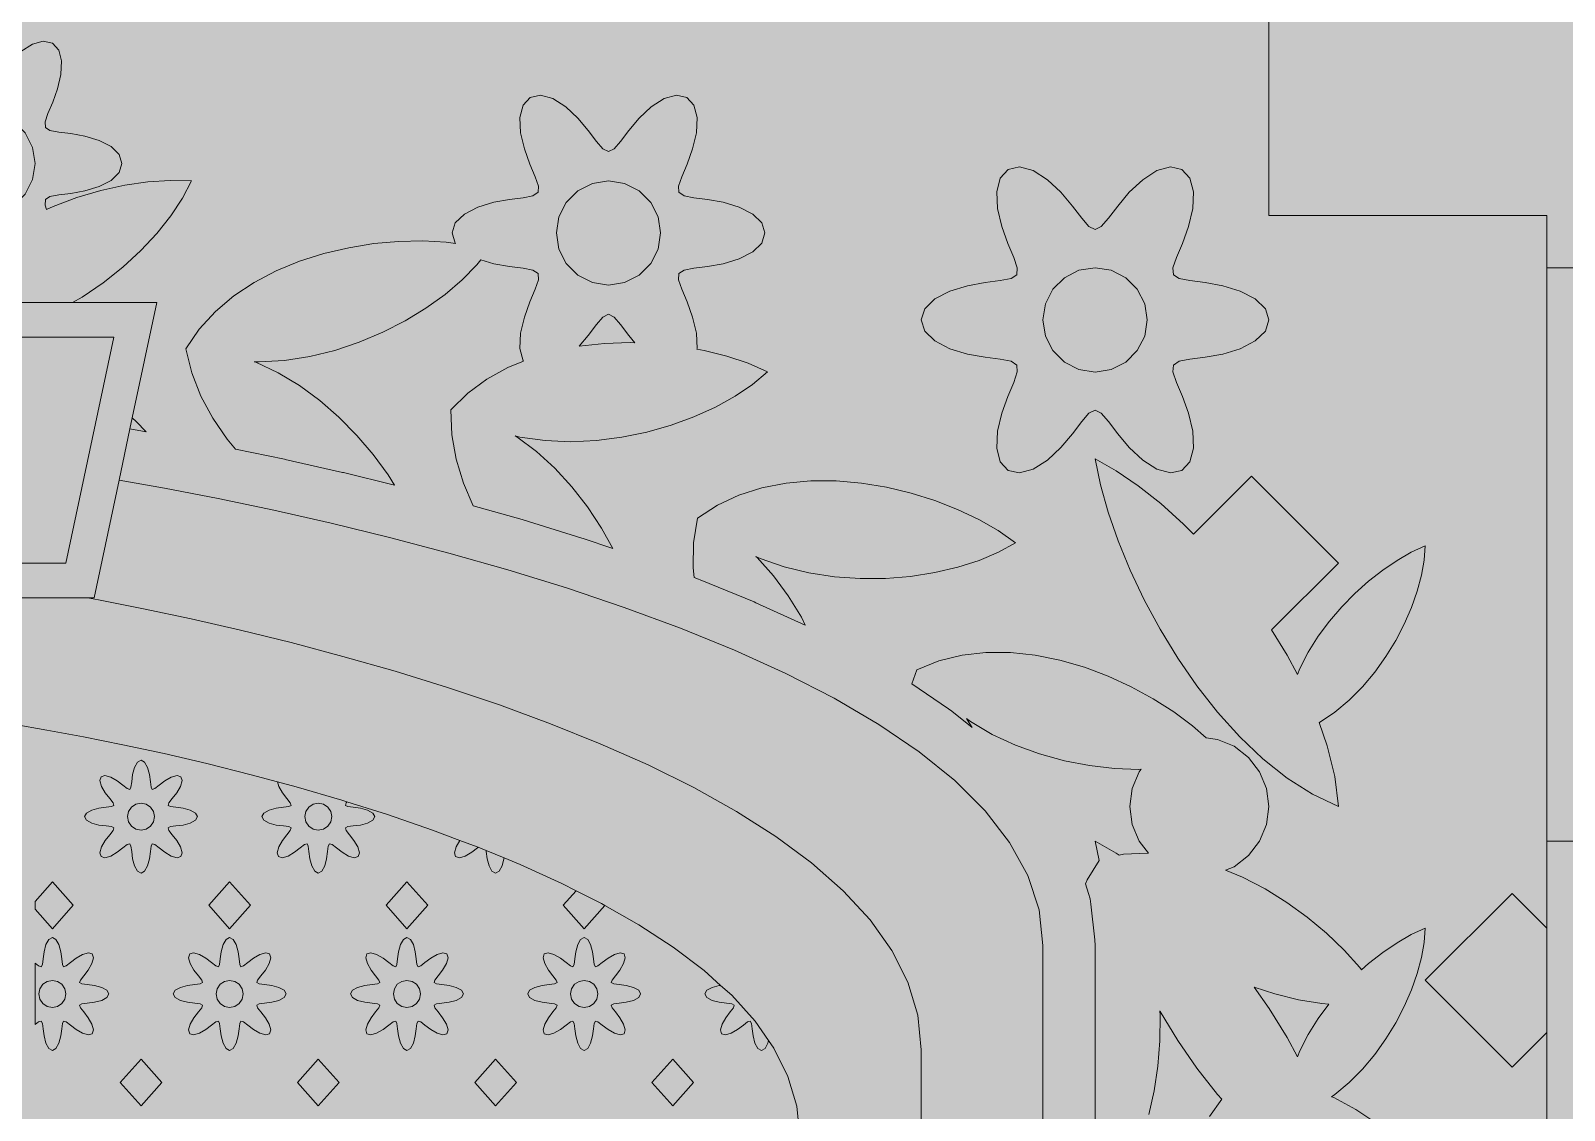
# Model space of a CAD drawing. Header units: millimetres. Extents: x -2000 to 16000, y -1200 to 12411.
# Drawn here: x 12103 to 13450, y 5229 to 6178 of the extents above; entities that cross this region are included whole.
import ezdxf

# ---------------------------------------------------------------- set-up
doc = ezdxf.new("R2010")
doc.units = ezdxf.units.MM
for name, color, linetype, lineweight, true_color in [('00_WHITE_BACKGROUND', 7, 'Continuous', 18, 0xffffff), ('01_STRUCTURE', 7, 'Continuous', 18, 0x000000), ('02_CORNICES', 7, 'Continuous', 18, 0x000000), ('03_FRAMES_DOORS', 7, 'Continuous', 18, 0x000000), ('05_STONE_JOINTS', 7, 'Continuous', 18, 0x000000), ('06_ORNAMENT', 7, 'Continuous', 18, 0x000000)]:
    doc.layers.add(name, color=color, linetype=linetype, lineweight=lineweight, true_color=true_color)

msp = doc.modelspace()

# ---------------------------------------------------------------- linework, layer by layer
at = {"layer": '00_WHITE_BACKGROUND', "lineweight": 18, "true_color": 0xffffff}
msp.add_solid([(-2000, -1200), (16000, -1200), (-2000, 12410.687), (16000, 12410.687)], dxfattribs=at)
at = {"layer": '01_STRUCTURE', "color": 7, "lineweight": 18, "true_color": 0x000000}
for points in [[(13435.1145, 5969.4656), (13435.1145, 6015.2672), (13190.8397, 6015.2672), (13190.8397, 6244.2748), (10931.2977, 6244.2748), (10931.2977, 6015.2672), (10687.0229, 6015.2672), (10687.0229, 5969.4656), (10687.0229, 5816.7939)], [(13435.1145, 5465.6489), (13832.0611, 5465.6489)]]:
    msp.add_lwpolyline(points, dxfattribs=at)
at = {"layer": '02_CORNICES', "color": 7, "lineweight": 18, "true_color": 0x000000}
for points in [[(12192.2901, 5837.6641), (12213.7405, 5938.9313), (12139.8015, 5938.9313)], [(12158.7786, 5679.3893), (12180.7176, 5782.9924), (12190.2137, 5827.8321)]]:
    msp.add_lwpolyline(points, dxfattribs=at)
msp.add_lwpolyline([(11946.0763, 5908.3969), (11988.1069, 5709.9237), (12134.0305, 5709.9237), (12176.0611, 5908.3969)], close=True, dxfattribs=at)
at = {"layer": '03_FRAMES_DOORS', "color": 7, "lineweight": 18, "true_color": 0x000000}
for points in [[(12992.3664, 4473.2824), (12992.3664, 5374.0458), (12988.9466, 5405.4809), (12979.0229, 5435.6794), (12963.0382, 5464.6565), (12941.4962, 5492.3969), (12914.8244, 5518.916), (12883.5267, 5544.229), (12848.0458, 5568.3511), (12808.8702, 5591.2672), (12766.458, 5613.0076), (12721.2824, 5633.5573), (12673.8015, 5652.9313), (12624.5038, 5671.145), (12573.8473, 5688.1985), (12522.3053, 5704.1069), (12470.3359, 5718.8702), (12418.4122, 5732.5038), (12367.0076, 5744.9924), (12316.5954, 5756.3664), (12267.6336, 5766.6412), (12220.5954, 5775.8015), (12180.7176, 5782.9924)], [(11969.0992, 5679.3893), (12153.0382, 5679.3893)], [(12153.0382, 5679.3893), (12158.7786, 5679.3893)], [(12885.4962, 4473.2824), (12885.4962, 5282.4427), (12882.4733, 5312.7634), (12873.6794, 5341.8779), (12859.542, 5369.8168), (12840.458, 5396.5649), (12816.855, 5422.1374), (12789.145, 5446.5496), (12757.7405, 5469.8015), (12723.0534, 5491.9084), (12685.5115, 5512.8702), (12645.5115, 5532.687), (12603.4962, 5551.374), (12559.8473, 5568.9313), (12515.0076, 5585.374), (12469.374, 5600.7176), (12423.3588, 5614.9466), (12377.4046, 5628.0916), (12331.9084, 5640.1374), (12287.2672, 5651.1145), (12243.9237, 5661.0076), (12202.2901, 5669.8473), (12162.7634, 5677.6183), (12153.0382, 5679.3893)], [(12319.9542, 5517.8015), (12296.7939, 5524.0611), (12257.9542, 5533.8168), (12220.229, 5542.6107), (12183.9847, 5550.4733), (12149.5878, 5557.374), (12117.3893, 5563.3435), (12087.771, 5568.3969), (12061.0687, 5572.5191), (12034.3664, 5568.3969), (12004.7481, 5563.3435), (11972.5496, 5557.374), (11938.1527, 5550.4733), (11901.9084, 5542.6107), (11864.1832, 5533.8168), (11825.3435, 5524.0611), (11785.7405, 5513.3435), (11763.0382, 5506.7176), (11745.7405, 5501.6641)], [(12376.3969, 5501.6641), (12336.3969, 5513.3435)], [(12480.1527, 5466.3969), (12456.1527, 5475.3893), (12416.4427, 5489.0229), (12380.9466, 5500.229)], [(12582.3359, 5422.1679), (12569.7557, 5428.5344), (12533.1756, 5445.145), (12518.9008, 5451.0229), (12503.1145, 5457.5115), (12496.2748, 5460.3206), (12495.1908, 5460.7634)], [(12778.626, 5180.9924), (12778.626, 5206.1069), (12776, 5233.0534), (12768.3511, 5258.9466), (12756.0305, 5283.771), (12751.3282, 5290.5038), (12739.4198, 5307.542), (12718.8855, 5330.2901), (12709.1298, 5339.0534), (12694.7634, 5351.9847), (12667.4351, 5372.6565), (12637.2366, 5392.3053), (12607.4962, 5409.2519)]]:
    msp.add_lwpolyline(points, dxfattribs=at)
at = {"layer": '05_STONE_JOINTS', "color": 7, "lineweight": 18, "true_color": 0x000000}
msp.add_lwpolyline([(13435.1145, 5969.4656), (13832.0611, 5969.4656)], dxfattribs=at)
at = {"layer": '06_ORNAMENT', "color": 7, "lineweight": 18, "true_color": 0x000000}
for points in [[(12014.9924, 5938.9313), (12139.8015, 5938.9313), (12148.1527, 5943.7099), (12166.7023, 5956.3053), (12183.9847, 5970.0153), (12199.7863, 5984.5496), (12213.9389, 5999.6489), (12226.1985, 6015.084), (12236.3817, 6030.5496), (12244.2748, 6045.8015), (12225.7099, 6046.1679), (12206.0611, 6044.8702), (12185.6489, 6041.8931), (12164.7634, 6037.313), (12143.7405, 6031.1298), (12122.9008, 6023.374), (12117.0534, 6020.7176), (12115.7252, 6024.5496), (12116.0763, 6029.313), (12120.0305, 6031.9847), (12127.6794, 6033.4809), (12138.3511, 6034.8397), (12150.7328, 6037.0382), (12163.1145, 6040.7786), (12173.6489, 6046.2443), (12180.7176, 6053.2214), (12183.2061, 6061.0687), (12180.7176, 6068.916), (12173.6489, 6075.8931), (12163.1145, 6081.3588), (12150.7328, 6085.0992), (12138.3511, 6087.2977), (12127.6794, 6088.6565), (12120.0305, 6090.1527), (12116.0763, 6092.8244), (12115.7252, 6097.5878), (12118.2748, 6104.9618), (12122.4275, 6114.8702), (12126.7023, 6126.7023), (12129.6641, 6139.2977), (12130.1985, 6151.1603), (12127.6794, 6160.7634), (12122.1374, 6166.8397), (12114.1069, 6168.6107), (12104.5191, 6165.9695), (12094.5191, 6159.5878)], [(13435.1145, 5389.313), (13435.1145, 5465.6489), (13435.1145, 5969.4656)], [(13285.5267, 5217.6183), (13267.1145, 5229.9695), (13247.9237, 5240.4427), (13245.9389, 5241.2672), (13248.7023, 5243.1298), (13261.313, 5253.6947), (13273.0229, 5265.4962), (13283.7863, 5278.3359), (13293.542, 5291.9542), (13302.2137, 5306.1069), (13309.7405, 5320.5802), (13316.0763, 5335.1298), (13321.1603, 5349.5115), (13324.916, 5363.4962), (13327.2977, 5376.8397), (13328.2443, 5389.313), (13315.9542, 5383.5878), (13303.4198, 5376.4275), (13290.8397, 5367.9542), (13278.4122, 5358.2595), (13272.1985, 5352.7176), (13270.626, 5354.7634), (13256.8244, 5370.0916), (13241.4046, 5384.9008), (13224.5802, 5398.9466), (13206.5649, 5411.9847), (13187.5267, 5423.7557), (13167.6794, 5434.0153), (13152.8244, 5440.1985), (13160.3053, 5443.2977), (13172.9466, 5453.0076), (13182.6565, 5465.6489), (13188.7634, 5480.3817), (13190.8397, 5496.1832), (13188.7634, 5511.9847), (13182.6565, 5526.7176), (13172.9466, 5539.3588), (13160.3053, 5549.0687), (13145.5725, 5555.1756), (13135.771, 5556.458), (13123.7405, 5566.9924), (13107.2061, 5579.3282), (13089.1908, 5590.855), (13069.9542, 5601.3435), (13049.7405, 5610.6107), (13028.7634, 5618.4427), (13007.2977, 5624.6412), (12985.5725, 5628.9924), (12963.8321, 5631.3282), (12942.3053, 5631.4046), (12921.2519, 5629.0534), (12900.916, 5624.0458), (12881.5267, 5616.1985), (12877.0534, 5604.0153), (12909.2672, 5582.1221), (12912.3206, 5579.8473), (12930.1221, 5565.4656), (12926.0763, 5572.1527), (12925.1298, 5573.3893), (12928.5954, 5570.8092), (12947.7863, 5559.4962), (12968.1832, 5550.0153), (12989.4504, 5542.3359), (13011.2672, 5536.4122), (13033.2824, 5532.2137), (13055.1908, 5529.6794), (13076.6565, 5528.7786), (13078.5038, 5528.8397), (13076.8855, 5526.7176), (13070.7786, 5511.9847), (13068.7023, 5496.1832), (13070.7786, 5480.3817), (13076.8855, 5465.6489), (13085.0076, 5455.0534), (13084.1527, 5455.1298), (13063.2214, 5454.1985), (13059.3435, 5453.4504), (13056.6565, 5455.2824), (13038.1679, 5465.6489), (13041.6641, 5448.626), (13031.2824, 5431.6489), (13029.7252, 5428.1069), (13032.458, 5419.7863), (13033.7252, 5415.1603), (13034.4885, 5410.4275), (13037.8931, 5378.9924), (13038.1679, 5374.0458), (13038.1679, 5211.7099)], [(12336.3969, 5513.3435), (12319.9542, 5517.8015), (12321.084, 5513.8626), (12324.3664, 5508.229), (12328.229, 5503.1603), (12331.1603, 5499.4046), (12331.8931, 5497.1603), (12329.7863, 5496.0916), (12325.0534, 5495.4962), (12318.7328, 5494.6412), (12312.4275, 5492.9771), (12307.8015, 5490.4275), (12306.1069, 5487.2824), (12307.8015, 5484.1374), (12312.4275, 5481.5878), (12318.7328, 5479.9237), (12325.0534, 5479.0534), (12329.7863, 5478.4733), (12331.8931, 5477.4046), (12331.1603, 5475.1603), (12328.229, 5471.4046), (12324.3664, 5466.3359), (12321.084, 5460.7023), (12319.6183, 5455.6183), (12320.6412, 5452.1985), (12324.0611, 5451.1756), (12329.145, 5452.6412), (12334.7786, 5455.9237), (12339.8473, 5459.771), (12343.6031, 5462.7023), (12345.8473, 5463.4351), (12346.916, 5461.3435), (12347.5115, 5456.6107), (12348.3664, 5450.2901), (12350.0305, 5443.9847), (12352.5802, 5439.3588), (12355.7252, 5437.6641), (12358.8702, 5439.3588), (12361.4198, 5443.9847), (12363.084, 5450.2901), (12363.9389, 5456.6107), (12364.5344, 5461.3435), (12365.6031, 5463.4351), (12367.8473, 5462.7023), (12371.6031, 5459.771), (12376.6718, 5455.9237), (12382.3053, 5452.6412), (12387.3893, 5451.1756), (12390.8092, 5452.1985), (12391.8321, 5455.6183), (12390.3664, 5460.7023), (12387.084, 5466.3359), (12383.2214, 5471.4046), (12380.2901, 5475.1603), (12379.5573, 5477.4046), (12381.6641, 5478.4733), (12386.3969, 5479.0534), (12392.7176, 5479.9237), (12399.0229, 5481.5878), (12403.6489, 5484.1374), (12405.3435, 5487.2824), (12403.6489, 5490.4275), (12399.0229, 5492.9771), (12392.7176, 5494.6412), (12386.3969, 5495.4962), (12381.6641, 5496.0916), (12379.5573, 5497.1603), (12380.2901, 5499.4046), (12380.9466, 5500.229), (12376.3969, 5501.6641)], [(12495.1908, 5460.7634), (12480.1527, 5466.3969), (12480.0916, 5466.3359), (12476.8092, 5460.7023), (12475.3435, 5455.6183), (12476.3664, 5452.1985), (12479.7863, 5451.1756), (12484.8702, 5452.6412), (12490.5038, 5455.9237), (12495.5725, 5459.771), (12496.2748, 5460.3206)], [(12503.1145, 5457.5115), (12503.2366, 5456.6107), (12504.0916, 5450.2901), (12505.7557, 5443.9847), (12508.3053, 5439.3588), (12511.4504, 5437.6641), (12514.5954, 5439.3588), (12517.145, 5443.9847), (12518.8092, 5450.2901), (12518.9008, 5451.0229)], [(13435.1145, 5389.313), (13404.5802, 5419.8473), (13328.2443, 5343.5115), (13404.5802, 5267.1756), (13435.1145, 5297.7099)], [(13435.1145, 5297.7099), (13435.1145, 5389.313)], [(12709.1298, 5339.0534), (12708.0458, 5338.916), (12701.7405, 5337.2519), (12697.1145, 5334.7023), (12695.4198, 5331.5573), (12697.1145, 5328.4122), (12701.7405, 5325.8626), (12708.0458, 5324.1985), (12714.3664, 5323.3282), (12719.0992, 5322.7481), (12721.2061, 5321.6794), (12720.4733, 5319.4351), (12717.542, 5315.6794), (12713.6794, 5310.6107), (12710.3969, 5304.9771), (12708.9313, 5299.8931), (12709.9542, 5296.4733), (12713.374, 5295.4504), (12718.458, 5296.916), (12724.0916, 5300.1985), (12729.1603, 5304.0458), (12732.916, 5306.9771), (12735.1603, 5307.7099), (12736.229, 5305.6183), (12736.8244, 5300.8855), (12737.6794, 5294.5649), (12739.3435, 5288.2595), (12741.8931, 5283.6336), (12745.0382, 5281.9389), (12748.1832, 5283.6336), (12750.7328, 5288.2595), (12751.3282, 5290.5038)], [(13085.3435, 5225.6336), (13090, 5246.5038), (13093.2672, 5268.1679), (13095.0382, 5290.3359), (13095.2214, 5312.7176), (13094.9466, 5316.5954), (13095.2519, 5316.0305), (13110.7481, 5290.687), (13127.6489, 5266.229), (13145.8321, 5243.084), (13149.374, 5239.1603), (13138.7634, 5223.9847)], [(13435.1145, 4442.7481), (13435.1145, 5297.7099)]]:
    msp.add_lwpolyline(points, dxfattribs=at)
for points in [[(12239.4504, 5898.3053), (12244.5802, 5877.084), (12252.5191, 5856.7023), (12262.9618, 5837.2824), (12275.5878, 5818.9313), (12282.9008, 5810.229), (12325.9847, 5801.2061), (12326.6718, 5801.0534), (12377.0992, 5789.6794), (12377.8321, 5789.4962), (12422.8092, 5778.5649), (12417.0076, 5787.6794), (12404, 5805.313), (12389.5725, 5822.2443), (12373.8779, 5838.1832), (12357.0229, 5852.8702), (12339.1756, 5866), (12320.4427, 5877.2824), (12300.9618, 5886.4427), (12299.4809, 5886.9313), (12303.8015, 5886.7023), (12326.0458, 5887.9695), (12348.2748, 5891.4198), (12370.229, 5896.855), (12391.6489, 5904.0458), (12412.2901, 5912.7786), (12431.9237, 5922.8397), (12450.2595, 5934.0153), (12467.084, 5946.0763), (12482.1069, 5958.8092), (12495.1145, 5972), (12498.5954, 5976.3511), (12509.8168, 5972.9771), (12523.7557, 5970.4885), (12535.7557, 5968.9618), (12544.3511, 5967.2824), (12548.8092, 5964.2748), (12549.1908, 5958.916), (12546.3359, 5950.626), (12541.6641, 5939.4656), (12536.8397, 5926.1527), (12533.5115, 5912), (12532.916, 5898.6565), (12535.7405, 5887.8321), (12536.0458, 5887.5115), (12522.3817, 5881.9084), (12503.8321, 5871.6794), (12486.9618, 5859.2672), (12472.0458, 5844.6107), (12472.9313, 5822.7786), (12476.7481, 5801.2519), (12483.1908, 5780.1679), (12491.6947, 5760.4122), (12534.8092, 5748.1679), (12535.8015, 5747.8779), (12587.3435, 5731.9695), (12588.458, 5731.6031), (12614.4122, 5722.8702), (12604.458, 5740.7023), (12592.1679, 5759.4198), (12578.5038, 5777.0992), (12563.542, 5793.4504), (12547.374, 5808.1832), (12530.0611, 5820.9618), (12528.7176, 5821.7405), (12532.9008, 5820.6718), (12554.9618, 5817.5725), (12577.4351, 5816.6107), (12600.0153, 5817.6641), (12622.4427, 5820.5344), (12644.3969, 5825.084), (12665.6031, 5831.1298), (12685.771, 5838.5038), (12704.626, 5847.0534), (12721.8473, 5856.6107), (12737.1756, 5866.9924), (12750.3053, 5878.0763), (12733.2977, 5885.5115), (12714.6565, 5891.8321), (12694.6565, 5896.9008), (12688.2901, 5898.0305), (12688.458, 5898.6565), (12687.8626, 5912), (12684.5344, 5926.1527), (12679.7099, 5939.4656), (12675.0382, 5950.626), (12672.1832, 5958.916), (12672.5649, 5964.2748), (12677.0229, 5967.2824), (12685.6183, 5968.9618), (12697.6183, 5970.4885), (12711.5573, 5972.9771), (12725.4809, 5977.1603), (12737.3435, 5983.3282), (12745.2977, 5991.1756), (12748.0916, 6000), (12745.2977, 6008.8244), (12737.3435, 6016.6718), (12725.4809, 6022.8397), (12711.5573, 6027.0229), (12697.6183, 6029.5115), (12685.6183, 6031.0382), (12677.0229, 6032.7176), (12672.5649, 6035.7252), (12672.1832, 6041.084), (12675.0382, 6049.374), (12679.7099, 6060.5344), (12684.5344, 6073.8473), (12687.8626, 6088), (12688.458, 6101.3435), (12685.6336, 6112.1679), (12679.3893, 6118.9924), (12670.3511, 6120.9771), (12659.5725, 6118.0153), (12648.3053, 6110.8397), (12637.7099, 6100.8702), (12628.5954, 6090.0458), (12621.2672, 6080.4122), (12615.5267, 6073.8015), (12610.687, 6071.4504), (12605.8473, 6073.8015), (12600.1069, 6080.4122), (12592.7786, 6090.0458), (12583.6641, 6100.8702), (12573.0687, 6110.8397), (12561.8015, 6118.0153), (12551.0229, 6120.9771), (12541.9847, 6118.9924), (12535.7405, 6112.1679), (12532.916, 6101.3435), (12533.5115, 6088), (12536.8397, 6073.8473), (12541.6641, 6060.5344), (12546.3359, 6049.374), (12549.1908, 6041.084), (12548.8092, 6035.7252), (12544.3511, 6032.7176), (12535.7557, 6031.0382), (12523.7557, 6029.5115), (12509.8168, 6027.0229), (12495.8931, 6022.8397), (12484.0305, 6016.6718), (12476.0763, 6008.8244), (12473.2824, 6000), (12476.0763, 5991.1756), (12476.3817, 5990.8855), (12468.1832, 5991.9542), (12447.5725, 5993.0229), (12426.1985, 5992.6107), (12404.3817, 5990.6412), (12382.4275, 5987.0992), (12360.6412, 5981.9695), (12339.3435, 5975.1908), (12318.855, 5966.7481), (12299.4809, 5956.5954), (12281.542, 5944.7176), (12265.3435, 5931.0687), (12251.2061, 5915.6031)], [(12015.2672, 6061.0687), (12017.5115, 6046.916), (12024.0153, 6034.1527), (12034.1527, 6024.0153), (12046.916, 6017.5115), (12061.0687, 6015.2672), (12075.2214, 6017.5115), (12087.9847, 6024.0153), (12098.1221, 6034.1527), (12104.626, 6046.916), (12106.8702, 6061.0687), (12104.626, 6075.2214), (12098.1221, 6087.9847), (12087.9847, 6098.1221), (12075.2214, 6104.626), (12061.0687, 6106.8702), (12046.916, 6104.626), (12034.1527, 6098.1221), (12024.0153, 6087.9847), (12017.5115, 6075.2214)], [(12885.4962, 5923.6641), (12888.6107, 5913.8626), (12897.4351, 5905.1298), (12910.6107, 5898.2901), (12926.0916, 5893.6336), (12941.5725, 5890.8702), (12954.9008, 5889.1756), (12964.458, 5887.313), (12969.4198, 5883.9695), (12969.8321, 5878.0153), (12966.6718, 5868.8092), (12961.4809, 5856.4122), (12956.1221, 5841.6183), (12952.4122, 5825.8779), (12951.7557, 5811.0534), (12954.9008, 5799.0382), (12961.8321, 5791.4504), (12971.8779, 5789.2366), (12983.8473, 5792.5344), (12996.3664, 5800.5191), (13008.1374, 5811.5878), (13018.2595, 5823.6183), (13026.4122, 5834.3206), (13032.7939, 5841.6641), (13038.1679, 5844.2748), (13043.542, 5841.6641), (13049.9237, 5834.3206), (13058.0763, 5823.6183), (13068.1985, 5811.5878), (13079.9695, 5800.5191), (13092.4885, 5792.5344), (13104.458, 5789.2366), (13114.5038, 5791.4504), (13121.4351, 5799.0382), (13124.5802, 5811.0534), (13123.9237, 5825.8779), (13120.2137, 5841.6183), (13114.855, 5856.4122), (13109.6641, 5868.8092), (13106.5038, 5878.0153), (13106.916, 5883.9695), (13111.8779, 5887.313), (13121.4351, 5889.1756), (13134.7634, 5890.8702), (13150.2443, 5893.6336), (13165.7252, 5898.2901), (13178.9008, 5905.1298), (13187.7252, 5913.8626), (13190.8397, 5923.6641), (13187.7252, 5933.4656), (13178.9008, 5942.1985), (13165.7252, 5949.0382), (13150.2443, 5953.6947), (13134.7634, 5956.458), (13121.4351, 5958.1527), (13111.8779, 5960.0153), (13106.916, 5963.3588), (13106.5038, 5969.313), (13109.6641, 5978.5191), (13114.855, 5990.916), (13120.2137, 6005.7099), (13123.9237, 6021.4351), (13124.5802, 6036.2748), (13121.4351, 6048.2901), (13114.5038, 6055.8779), (13104.458, 6058.0916), (13092.4885, 6054.7939), (13079.9695, 6046.8092), (13068.1985, 6035.7405), (13058.0763, 6023.7099), (13049.9237, 6013.0076), (13043.542, 6005.6641), (13038.1679, 6003.0534), (13032.7939, 6005.6641), (13026.4122, 6013.0076), (13018.2595, 6023.7099), (13008.1374, 6035.7405), (12996.3664, 6046.8092), (12983.8473, 6054.7939), (12971.8779, 6058.0916), (12961.8321, 6055.8779), (12954.9008, 6048.2901), (12951.7557, 6036.2748), (12952.4122, 6021.4351), (12956.1221, 6005.7099), (12961.4809, 5990.916), (12966.6718, 5978.5191), (12969.8321, 5969.313), (12969.4198, 5963.3588), (12964.458, 5960.0153), (12954.9008, 5958.1527), (12941.5725, 5956.458), (12926.0916, 5953.6947), (12910.6107, 5949.0382), (12897.4351, 5942.1985), (12888.6107, 5933.4656)], [(12564.8855, 6000), (12567.1298, 5985.8473), (12573.6336, 5973.084), (12583.771, 5962.9466), (12596.5344, 5956.4427), (12610.687, 5954.1985), (12624.8397, 5956.4427), (12637.6031, 5962.9466), (12647.7405, 5973.084), (12654.2443, 5985.8473), (12656.4885, 6000), (12654.2443, 6014.1527), (12647.7405, 6026.916), (12637.6031, 6037.0534), (12624.8397, 6043.5573), (12610.687, 6045.8015), (12596.5344, 6043.5573), (12583.771, 6037.0534), (12573.6336, 6026.916), (12567.1298, 6014.1527)], [(12992.3664, 5923.6641), (12994.6107, 5909.5115), (13001.1145, 5896.7481), (13011.2519, 5886.6107), (13024.0153, 5880.1069), (13038.1679, 5877.8626), (13052.3206, 5880.1069), (13065.084, 5886.6107), (13075.2214, 5896.7481), (13081.7252, 5909.5115), (13083.9695, 5923.6641), (13081.7252, 5937.8168), (13075.2214, 5950.5802), (13065.084, 5960.7176), (13052.3206, 5967.2214), (13038.1679, 5969.4656), (13024.0153, 5967.2214), (13011.2519, 5960.7176), (13001.1145, 5950.5802), (12994.6107, 5937.8168)], [(12584.7939, 5900.4885), (12592.7786, 5909.9542), (12600.1069, 5919.5878), (12605.8473, 5926.1985), (12610.687, 5928.5496), (12615.5267, 5926.1985), (12621.2672, 5919.5878), (12628.5954, 5909.9542), (12633.9084, 5903.6489), (12629.5878, 5903.8015), (12607.2214, 5903.0229), (12585.0229, 5900.5191)], [(12190.2137, 5827.8321), (12204.6107, 5825.2214), (12195.7405, 5834.5344), (12192.2901, 5837.6641)], [(13038.1679, 5801.5267), (13042.8244, 5778.8244), (13049.5878, 5754.7023), (13058.3206, 5729.5725), (13068.916, 5703.8015), (13081.2672, 5677.7863), (13095.2519, 5651.9084), (13110.7481, 5626.5649), (13127.6489, 5602.1069), (13145.8321, 5578.9618), (13165.1756, 5557.4962), (13185.5725, 5538.1069), (13206.9008, 5521.1603), (13229.0534, 5507.0534), (13251.9084, 5496.1832), (13248.626, 5522.6412), (13242.1679, 5549.4198), (13235.0687, 5569.8473), (13235.2519, 5569.9542), (13248.7023, 5579.0076), (13261.313, 5589.5725), (13273.0229, 5601.374), (13283.7863, 5614.2137), (13293.542, 5627.8321), (13302.2137, 5641.9847), (13309.7405, 5656.458), (13316.0763, 5671.0076), (13321.1603, 5685.3893), (13324.916, 5699.374), (13327.2977, 5712.7176), (13328.2443, 5725.1908), (13315.9542, 5719.4656), (13303.4198, 5712.3053), (13290.8397, 5703.8321), (13278.4122, 5694.1374), (13266.3359, 5683.3588), (13254.8092, 5671.6183), (13244.0153, 5659.0229), (13234.1832, 5645.7099), (13225.4809, 5631.7863), (13218.1374, 5617.374), (13216.0763, 5612.1374), (13206.9618, 5629.145), (13193.2214, 5651.2366), (13251.9084, 5709.9237), (13175.5725, 5786.2595), (13124.7023, 5735.3893), (13115.9084, 5744.2595), (13095.8626, 5762.2595), (13076.0153, 5777.9847), (13056.6565, 5791.1603)], [(12684.9924, 5705.9084), (12685.8626, 5697.2977), (12689.6794, 5695.8931), (12691.1145, 5695.3282), (12738.5802, 5675.9542), (12740.2443, 5675.2366), (12783.4656, 5655.5725), (12780.0916, 5662.3664), (12768.6107, 5681.3282), (12755.6336, 5698.9313), (12741.145, 5714.8397), (12739.9695, 5715.8779), (12743.8626, 5714), (12764.9008, 5706.6565), (12786.7481, 5701.3435), (12809.1145, 5697.9542), (12831.6489, 5696.4122), (12854.0763, 5696.5802), (12876.0611, 5698.3664), (12897.2824, 5701.6641), (12917.4351, 5706.3817), (12936.1985, 5712.3817), (12953.2519, 5719.5878), (12968.2901, 5727.8931), (12953.0687, 5738.5038), (12936, 5748.3359), (12917.374, 5757.2214), (12897.4656, 5765.0076), (12876.5649, 5771.542), (12854.916, 5776.6718), (12832.8244, 5780.2595), (12810.5649, 5782.1527), (12788.3969, 5782.1985), (12766.626, 5780.229), (12745.4962, 5776.1221), (12725.313, 5769.6947), (12706.3359, 5760.8244), (12688.855, 5749.3435), (12685.4656, 5727.771)], [(12150.3817, 5487.2824), (12152.0763, 5484.1374), (12156.7023, 5481.5878), (12163.0076, 5479.9237), (12169.3282, 5479.0534), (12174.0611, 5478.4733), (12176.1679, 5477.4046), (12175.4351, 5475.1603), (12172.5038, 5471.4046), (12168.6412, 5466.3359), (12165.3588, 5460.7023), (12163.8931, 5455.6183), (12164.916, 5452.1985), (12168.3359, 5451.1756), (12173.4198, 5452.6412), (12179.0534, 5455.9237), (12184.1221, 5459.771), (12187.8779, 5462.7023), (12190.1221, 5463.4351), (12191.1908, 5461.3435), (12191.7863, 5456.6107), (12192.6412, 5450.2901), (12194.3053, 5443.9847), (12196.855, 5439.3588), (12200, 5437.6641), (12203.145, 5439.3588), (12205.6947, 5443.9847), (12207.3588, 5450.2901), (12208.2137, 5456.6107), (12208.8092, 5461.3435), (12209.8779, 5463.4351), (12212.1221, 5462.7023), (12215.8779, 5459.771), (12220.9466, 5455.9237), (12226.5802, 5452.6412), (12231.6641, 5451.1756), (12235.084, 5452.1985), (12236.1069, 5455.6183), (12234.6412, 5460.7023), (12231.3588, 5466.3359), (12227.4962, 5471.4046), (12224.5649, 5475.1603), (12223.8321, 5477.4046), (12225.9389, 5478.4733), (12230.6718, 5479.0534), (12236.9924, 5479.9237), (12243.2977, 5481.5878), (12247.9237, 5484.1374), (12249.6183, 5487.2824), (12247.9237, 5490.4275), (12243.2977, 5492.9771), (12236.9924, 5494.6412), (12230.6718, 5495.4962), (12225.9389, 5496.0916), (12223.8321, 5497.1603), (12224.5649, 5499.4046), (12227.4962, 5503.1603), (12231.3588, 5508.229), (12234.6412, 5513.8626), (12236.1069, 5518.9466), (12235.084, 5522.3664), (12231.6641, 5523.3893), (12226.5802, 5521.9237), (12220.9466, 5518.6412), (12215.8779, 5514.7786), (12212.1221, 5511.8473), (12209.8779, 5511.1145), (12208.8092, 5513.2214), (12208.2137, 5517.9542), (12207.3588, 5524.2595), (12205.6947, 5530.5649), (12203.145, 5535.2061), (12200, 5536.9008), (12196.855, 5535.2061), (12194.3053, 5530.5649), (12192.6412, 5524.2595), (12191.7863, 5517.9542), (12191.1908, 5513.2214), (12190.1221, 5511.1145), (12187.8779, 5511.8473), (12184.1221, 5514.7786), (12179.0534, 5518.6412), (12173.4198, 5521.9237), (12168.3359, 5523.3893), (12164.916, 5522.3664), (12163.8931, 5518.9466), (12165.3588, 5513.8626), (12168.6412, 5508.229), (12172.5038, 5503.1603), (12175.4351, 5499.4046), (12176.1679, 5497.1603), (12174.0611, 5496.0916), (12169.3282, 5495.4962), (12163.0076, 5494.6412), (12156.7023, 5492.9771), (12152.0763, 5490.4275)], [(12188.0916, 5487.2824), (12188.9924, 5482.7176), (12191.5725, 5478.855), (12195.4504, 5476.2748), (12200, 5475.374), (12204.5496, 5476.2748), (12208.4275, 5478.855), (12211.0076, 5482.7176), (12211.9084, 5487.2824), (12211.0076, 5491.8321), (12208.4275, 5495.6947), (12204.5496, 5498.2748), (12200, 5499.1908), (12195.4504, 5498.2748), (12191.5725, 5495.6947), (12188.9924, 5491.8321)], [(12343.8168, 5487.2824), (12344.7176, 5482.7176), (12347.2977, 5478.855), (12351.1756, 5476.2748), (12355.7252, 5475.374), (12360.2748, 5476.2748), (12364.1527, 5478.855), (12366.7328, 5482.7176), (12367.6336, 5487.2824), (12366.7328, 5491.8321), (12364.1527, 5495.6947), (12360.2748, 5498.2748), (12355.7252, 5499.1908), (12351.1756, 5498.2748), (12347.2977, 5495.6947), (12344.7176, 5491.8321)], [(12106.8702, 5412.855), (12106.8702, 5405.9847), (12122.1374, 5388.8092), (12140.458, 5409.4198), (12122.1374, 5430.0305)], [(12259.542, 5409.4198), (12277.8626, 5388.8092), (12296.1832, 5409.4198), (12277.8626, 5430.0305)], [(12415.2672, 5409.4198), (12433.5878, 5388.8092), (12451.9084, 5409.4198), (12433.5878, 5430.0305)], [(12570.9924, 5409.4198), (12589.313, 5388.8092), (12607.4962, 5409.2519), (12604.5649, 5410.9313), (12582.3359, 5422.1679)], [(12106.8702, 5358.5802), (12106.8702, 5304.5344), (12110.0153, 5306.9771), (12112.2595, 5307.7099), (12113.3282, 5305.6183), (12113.9237, 5300.8855), (12114.7786, 5294.5649), (12116.4427, 5288.2595), (12118.9924, 5283.6336), (12122.1374, 5281.9389), (12125.2824, 5283.6336), (12127.8321, 5288.2595), (12129.4962, 5294.5649), (12130.3511, 5300.8855), (12130.9466, 5305.6183), (12132.0153, 5307.7099), (12134.2595, 5306.9771), (12138.0153, 5304.0458), (12143.084, 5300.1985), (12148.7176, 5296.916), (12153.8015, 5295.4504), (12157.2214, 5296.4733), (12158.2443, 5299.8931), (12156.7786, 5304.9771), (12153.4962, 5310.6107), (12149.6336, 5315.6794), (12146.7023, 5319.4351), (12145.9695, 5321.6794), (12148.0763, 5322.7481), (12152.8092, 5323.3282), (12159.1298, 5324.1985), (12165.4351, 5325.8626), (12170.0611, 5328.4122), (12171.7557, 5331.5573), (12170.0611, 5334.7023), (12165.4351, 5337.2519), (12159.1298, 5338.916), (12152.8092, 5339.771), (12148.0763, 5340.3664), (12145.9695, 5341.4351), (12146.7023, 5343.6794), (12149.6336, 5347.4351), (12153.4962, 5352.5038), (12156.7786, 5358.1374), (12158.2443, 5363.2214), (12157.2214, 5366.6412), (12153.8015, 5367.6641), (12148.7176, 5366.1985), (12143.084, 5362.916), (12138.0153, 5359.0534), (12134.2595, 5356.1221), (12132.0153, 5355.3893), (12130.9466, 5357.4962), (12130.3511, 5362.229), (12129.4962, 5368.5344), (12127.8321, 5374.8397), (12125.2824, 5379.4809), (12122.1374, 5381.1756), (12118.9924, 5379.4809), (12116.4427, 5374.8397), (12114.7786, 5368.5344), (12113.9237, 5362.229), (12113.3282, 5357.4962), (12112.2595, 5355.3893), (12110.0153, 5356.1221)], [(12228.2443, 5331.5573), (12229.9389, 5328.4122), (12234.5649, 5325.8626), (12240.8702, 5324.1985), (12247.1908, 5323.3282), (12251.9237, 5322.7481), (12254.0305, 5321.6794), (12253.2977, 5319.4351), (12250.3664, 5315.6794), (12246.5038, 5310.6107), (12243.2214, 5304.9771), (12241.7557, 5299.8931), (12242.7786, 5296.4733), (12246.1985, 5295.4504), (12251.2824, 5296.916), (12256.916, 5300.1985), (12261.9847, 5304.0458), (12265.7405, 5306.9771), (12267.9847, 5307.7099), (12269.0534, 5305.6183), (12269.6489, 5300.8855), (12270.5038, 5294.5649), (12272.1679, 5288.2595), (12274.7176, 5283.6336), (12277.8626, 5281.9389), (12281.0076, 5283.6336), (12283.5573, 5288.2595), (12285.2214, 5294.5649), (12286.0763, 5300.8855), (12286.6718, 5305.6183), (12287.7405, 5307.7099), (12289.9847, 5306.9771), (12293.7405, 5304.0458), (12298.8092, 5300.1985), (12304.4427, 5296.916), (12309.5267, 5295.4504), (12312.9466, 5296.4733), (12313.9695, 5299.8931), (12312.5038, 5304.9771), (12309.2214, 5310.6107), (12305.3588, 5315.6794), (12302.4275, 5319.4351), (12301.6947, 5321.6794), (12303.8015, 5322.7481), (12308.5344, 5323.3282), (12314.855, 5324.1985), (12321.1603, 5325.8626), (12325.7863, 5328.4122), (12327.4809, 5331.5573), (12325.7863, 5334.7023), (12321.1603, 5337.2519), (12314.855, 5338.916), (12308.5344, 5339.771), (12303.8015, 5340.3664), (12301.6947, 5341.4351), (12302.4275, 5343.6794), (12305.3588, 5347.4351), (12309.2214, 5352.5038), (12312.5038, 5358.1374), (12313.9695, 5363.2214), (12312.9466, 5366.6412), (12309.5267, 5367.6641), (12304.4427, 5366.1985), (12298.8092, 5362.916), (12293.7405, 5359.0534), (12289.9847, 5356.1221), (12287.7405, 5355.3893), (12286.6718, 5357.4962), (12286.0763, 5362.229), (12285.2214, 5368.5344), (12283.5573, 5374.8397), (12281.0076, 5379.4809), (12277.8626, 5381.1756), (12274.7176, 5379.4809), (12272.1679, 5374.8397), (12270.5038, 5368.5344), (12269.6489, 5362.229), (12269.0534, 5357.4962), (12267.9847, 5355.3893), (12265.7405, 5356.1221), (12261.9847, 5359.0534), (12256.916, 5362.916), (12251.2824, 5366.1985), (12246.1985, 5367.6641), (12242.7786, 5366.6412), (12241.7557, 5363.2214), (12243.2214, 5358.1374), (12246.5038, 5352.5038), (12250.3664, 5347.4351), (12253.2977, 5343.6794), (12254.0305, 5341.4351), (12251.9237, 5340.3664), (12247.1908, 5339.771), (12240.8702, 5338.916), (12234.5649, 5337.2519), (12229.9389, 5334.7023)], [(12383.9695, 5331.5573), (12385.6641, 5328.4122), (12390.2901, 5325.8626), (12396.5954, 5324.1985), (12402.916, 5323.3282), (12407.6489, 5322.7481), (12409.7557, 5321.6794), (12409.0229, 5319.4351), (12406.0916, 5315.6794), (12402.229, 5310.6107), (12398.9466, 5304.9771), (12397.4809, 5299.8931), (12398.5038, 5296.4733), (12401.9237, 5295.4504), (12407.0076, 5296.916), (12412.6412, 5300.1985), (12417.7099, 5304.0458), (12421.4656, 5306.9771), (12423.7099, 5307.7099), (12424.7786, 5305.6183), (12425.374, 5300.8855), (12426.229, 5294.5649), (12427.8931, 5288.2595), (12430.4427, 5283.6336), (12433.5878, 5281.9389), (12436.7328, 5283.6336), (12439.2824, 5288.2595), (12440.9466, 5294.5649), (12441.8015, 5300.8855), (12442.3969, 5305.6183), (12443.4656, 5307.7099), (12445.7099, 5306.9771), (12449.4656, 5304.0458), (12454.5344, 5300.1985), (12460.1679, 5296.916), (12465.2519, 5295.4504), (12468.6718, 5296.4733), (12469.6947, 5299.8931), (12468.229, 5304.9771), (12464.9466, 5310.6107), (12461.084, 5315.6794), (12458.1527, 5319.4351), (12457.4198, 5321.6794), (12459.5267, 5322.7481), (12464.2595, 5323.3282), (12470.5802, 5324.1985), (12476.8855, 5325.8626), (12481.5115, 5328.4122), (12483.2061, 5331.5573), (12481.5115, 5334.7023), (12476.8855, 5337.2519), (12470.5802, 5338.916), (12464.2595, 5339.771), (12459.5267, 5340.3664), (12457.4198, 5341.4351), (12458.1527, 5343.6794), (12461.084, 5347.4351), (12464.9466, 5352.5038), (12468.229, 5358.1374), (12469.6947, 5363.2214), (12468.6718, 5366.6412), (12465.2519, 5367.6641), (12460.1679, 5366.1985), (12454.5344, 5362.916), (12449.4656, 5359.0534), (12445.7099, 5356.1221), (12443.4656, 5355.3893), (12442.3969, 5357.4962), (12441.8015, 5362.229), (12440.9466, 5368.5344), (12439.2824, 5374.8397), (12436.7328, 5379.4809), (12433.5878, 5381.1756), (12430.4427, 5379.4809), (12427.8931, 5374.8397), (12426.229, 5368.5344), (12425.374, 5362.229), (12424.7786, 5357.4962), (12423.7099, 5355.3893), (12421.4656, 5356.1221), (12417.7099, 5359.0534), (12412.6412, 5362.916), (12407.0076, 5366.1985), (12401.9237, 5367.6641), (12398.5038, 5366.6412), (12397.4809, 5363.2214), (12398.9466, 5358.1374), (12402.229, 5352.5038), (12406.0916, 5347.4351), (12409.0229, 5343.6794), (12409.7557, 5341.4351), (12407.6489, 5340.3664), (12402.916, 5339.771), (12396.5954, 5338.916), (12390.2901, 5337.2519), (12385.6641, 5334.7023)], [(12539.6947, 5331.5573), (12541.3893, 5328.4122), (12546.0153, 5325.8626), (12552.3206, 5324.1985), (12558.6412, 5323.3282), (12563.374, 5322.7481), (12565.4809, 5321.6794), (12564.7481, 5319.4351), (12561.8168, 5315.6794), (12557.9542, 5310.6107), (12554.6718, 5304.9771), (12553.2061, 5299.8931), (12554.229, 5296.4733), (12557.6489, 5295.4504), (12562.7328, 5296.916), (12568.3664, 5300.1985), (12573.4351, 5304.0458), (12577.1908, 5306.9771), (12579.4351, 5307.7099), (12580.5038, 5305.6183), (12581.0992, 5300.8855), (12581.9542, 5294.5649), (12583.6183, 5288.2595), (12586.1679, 5283.6336), (12589.313, 5281.9389), (12592.458, 5283.6336), (12595.0076, 5288.2595), (12596.6718, 5294.5649), (12597.5267, 5300.8855), (12598.1221, 5305.6183), (12599.1908, 5307.7099), (12601.4351, 5306.9771), (12605.1908, 5304.0458), (12610.2595, 5300.1985), (12615.8931, 5296.916), (12620.9771, 5295.4504), (12624.3969, 5296.4733), (12625.4198, 5299.8931), (12623.9542, 5304.9771), (12620.6718, 5310.6107), (12616.8092, 5315.6794), (12613.8779, 5319.4351), (12613.145, 5321.6794), (12615.2519, 5322.7481), (12619.9847, 5323.3282), (12626.3053, 5324.1985), (12632.6107, 5325.8626), (12637.2366, 5328.4122), (12638.9313, 5331.5573), (12637.2366, 5334.7023), (12632.6107, 5337.2519), (12626.3053, 5338.916), (12619.9847, 5339.771), (12615.2519, 5340.3664), (12613.145, 5341.4351), (12613.8779, 5343.6794), (12616.8092, 5347.4351), (12620.6718, 5352.5038), (12623.9542, 5358.1374), (12625.4198, 5363.2214), (12624.3969, 5366.6412), (12620.9771, 5367.6641), (12615.8931, 5366.1985), (12610.2595, 5362.916), (12605.1908, 5359.0534), (12601.4351, 5356.1221), (12599.1908, 5355.3893), (12598.1221, 5357.4962), (12597.5267, 5362.229), (12596.6718, 5368.5344), (12595.0076, 5374.8397), (12592.458, 5379.4809), (12589.313, 5381.1756), (12586.1679, 5379.4809), (12583.6183, 5374.8397), (12581.9542, 5368.5344), (12581.0992, 5362.229), (12580.5038, 5357.4962), (12579.4351, 5355.3893), (12577.1908, 5356.1221), (12573.4351, 5359.0534), (12568.3664, 5362.916), (12562.7328, 5366.1985), (12557.6489, 5367.6641), (12554.229, 5366.6412), (12553.2061, 5363.2214), (12554.6718, 5358.1374), (12557.9542, 5352.5038), (12561.8168, 5347.4351), (12564.7481, 5343.6794), (12565.4809, 5341.4351), (12563.374, 5340.3664), (12558.6412, 5339.771), (12552.3206, 5338.916), (12546.0153, 5337.2519), (12541.3893, 5334.7023)], [(12110.229, 5331.5573), (12111.1298, 5326.9924), (12113.7099, 5323.1298), (12117.5878, 5320.5496), (12122.1374, 5319.6489), (12126.687, 5320.5496), (12130.5649, 5323.1298), (12133.145, 5326.9924), (12134.0458, 5331.5573), (12133.145, 5336.1069), (12130.5649, 5339.9695), (12126.687, 5342.5496), (12122.1374, 5343.4656), (12117.5878, 5342.5496), (12113.7099, 5339.9695), (12111.1298, 5336.1069)], [(12265.9542, 5331.5573), (12266.855, 5326.9924), (12269.4351, 5323.1298), (12273.313, 5320.5496), (12277.8626, 5319.6489), (12282.4122, 5320.5496), (12286.2901, 5323.1298), (12288.8702, 5326.9924), (12289.771, 5331.5573), (12288.8702, 5336.1069), (12286.2901, 5339.9695), (12282.4122, 5342.5496), (12277.8626, 5343.4656), (12273.313, 5342.5496), (12269.4351, 5339.9695), (12266.855, 5336.1069)], [(12421.6794, 5331.5573), (12422.5802, 5326.9924), (12425.1603, 5323.1298), (12429.0382, 5320.5496), (12433.5878, 5319.6489), (12438.1374, 5320.5496), (12442.0153, 5323.1298), (12444.5954, 5326.9924), (12445.4962, 5331.5573), (12444.5954, 5336.1069), (12442.0153, 5339.9695), (12438.1374, 5342.5496), (12433.5878, 5343.4656), (12429.0382, 5342.5496), (12425.1603, 5339.9695), (12422.5802, 5336.1069)], [(12577.4046, 5331.5573), (12578.3053, 5326.9924), (12580.8855, 5323.1298), (12584.7634, 5320.5496), (12589.313, 5319.6489), (12593.8626, 5320.5496), (12597.7405, 5323.1298), (12600.3206, 5326.9924), (12601.2214, 5331.5573), (12600.3206, 5336.1069), (12597.7405, 5339.9695), (12593.8626, 5342.5496), (12589.313, 5343.4656), (12584.7634, 5342.5496), (12580.8855, 5339.9695), (12578.3053, 5336.1069)], [(13177.8779, 5337.4198), (13196.1221, 5331.542), (13216.9924, 5326.4733), (13237.4046, 5323.1145), (13243.6183, 5322.5954), (13234.1832, 5309.8321), (13225.4809, 5295.9084), (13218.1374, 5281.4962), (13216.0763, 5276.2595), (13206.9618, 5293.2672), (13191.0992, 5318.7634)], [(12181.6794, 5253.6947), (12200, 5233.084), (12218.3206, 5253.6947), (12200, 5274.3053)], [(12337.4046, 5253.6947), (12355.7252, 5233.084), (12374.0458, 5253.6947), (12355.7252, 5274.3053)], [(12493.1298, 5253.6947), (12511.4504, 5233.084), (12529.771, 5253.6947), (12511.4504, 5274.3053)], [(12648.855, 5253.6947), (12667.1756, 5233.084), (12685.4962, 5253.6947), (12667.1756, 5274.3053)]]:
    msp.add_lwpolyline(points, close=True, dxfattribs=at)

doc.saveas('drawing.dxf')
